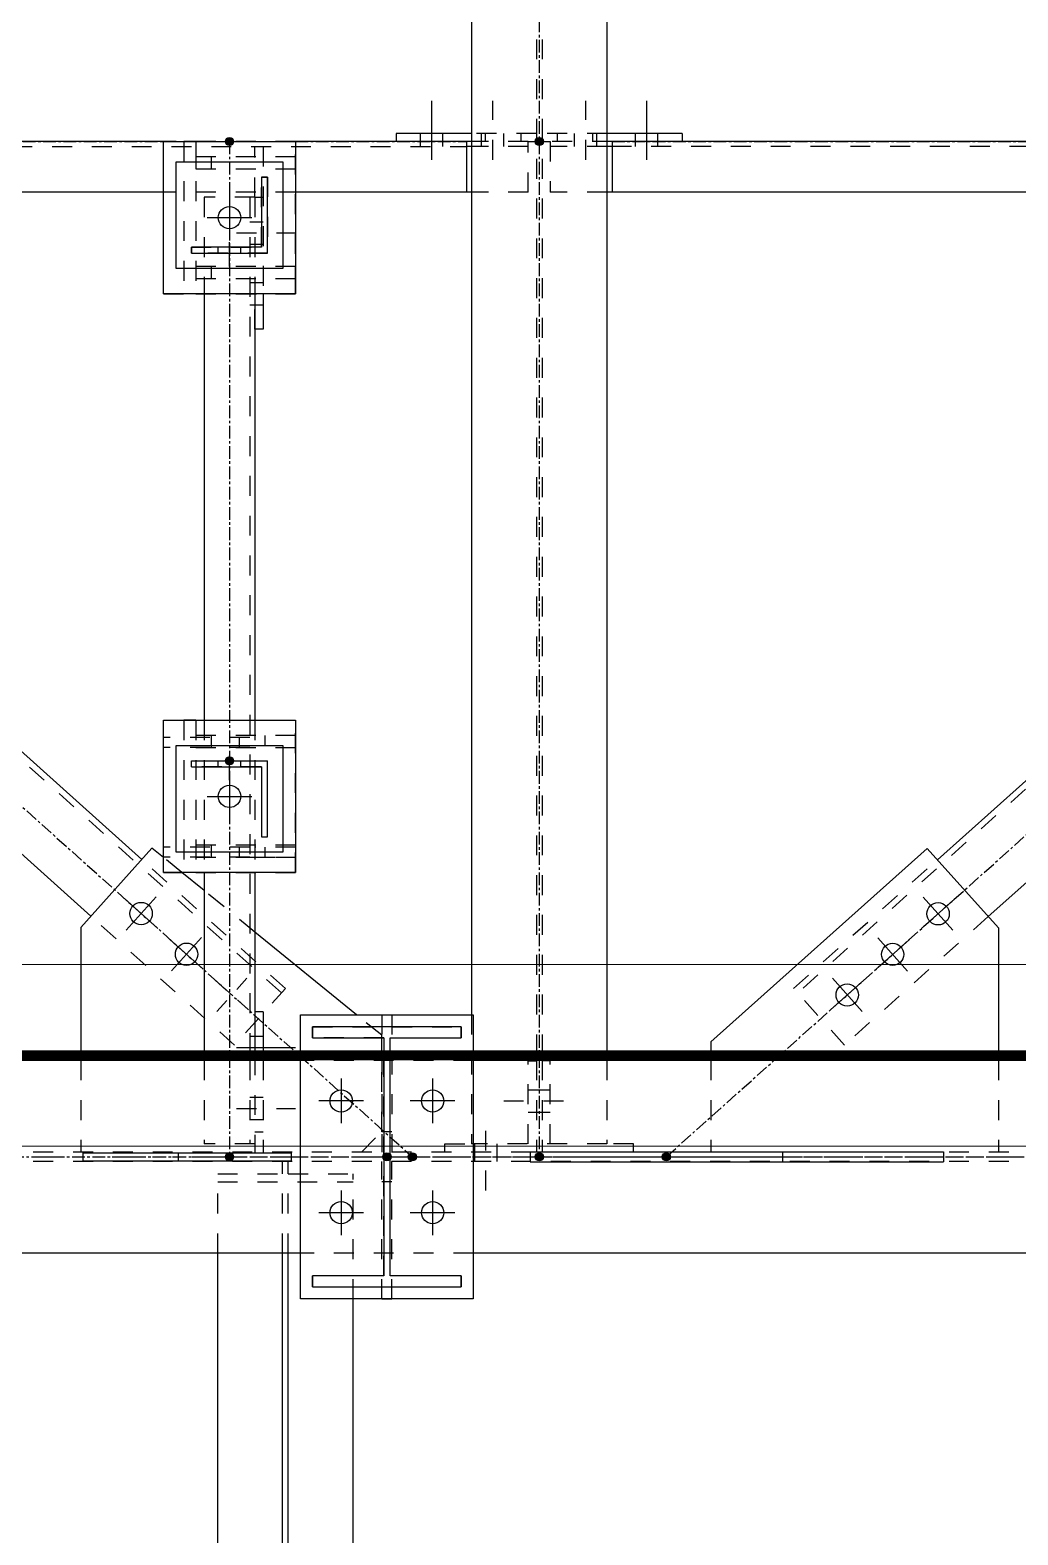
# Model space of a CAD drawing. Header units: inches. Extents: x 209270 to 234360, y -180214 to -150194.
# Drawn here: x 220911 to 221883, y -165736 to -164254 of the extents above; entities that cross this region are included whole.
import ezdxf

# ---------------------------------------------------------------- set-up
doc = ezdxf.new("R2010")
doc.units = ezdxf.units.IN
doc.header["$LTSCALE"] = 10
doc.header["$MEASUREMENT"] = 0
for name, pattern in [('CENTER', [2, 1.25, -0.25, 0.25, -0.25]), ('DXK_LINE_DOT2', [3.9198, 1.9599, -1.9599]), ('DXK_LINE_DOT5', [7.8785, 2.979, -0.9799, 0.9799, -0.9799, 0.9799, -0.9799]), ('HIDDEN', [0.375, 0.25, -0.125])]:
    doc.linetypes.add(name, pattern=pattern)
doc.layers.get('0').update_dxf_attribs({"color": 1})
for name, color, linetype in [('_STR_0', 5, 'Continuous'), ('_STR_1', 5, 'Continuous'), ('_STR_2', 5, 'Continuous'), ('_STR_4', 5, 'Continuous')]:
    doc.layers.add(name, color=color, linetype=linetype)
for name, color, linetype, lineweight in [('CEN', 1, 'CENTER', 9), ('handrail', 1, 'FENCELINE1', 9), ('HIDDEN', 1, 'HIDDEN', 9), ('MAIN OBJECT', 1, 'Continuous', 18)]:
    doc.layers.add(name, color=color, linetype=linetype, lineweight=lineweight)
doc.linetypes.add('FENCELINE1', pattern='A,0.25,-0.1,[133,arial.ttf,S=0.1,R=0,X=-0.1,Y=0],-0.1,1', length=1.45)

# ---------------------------------------------------------------- blocks, each defined once
blk = doc.blocks.new('GridLine-116860372-116905 - 114867')
at = {"layer": '_STR_2', "linetype": 'DXK_LINE_DOT5'}
blk.add_line((211379.7, -165363.7), (228961.1, -165363.7), dxfattribs=at)
blk = doc.blocks.new('Part-116860372-115070 - 114867')
at = {"layer": '_STR_4', "linetype": 'Continuous'}
for points in [[(222514.9, -164492.7, -1), (222514.9, -164484.7, -1)], [(221536.9, -165367.7, -1), (221536.9, -165359.7, -1)]]:
    blk.add_hatch(color=256, dxfattribs=at).paths.add_polyline_path(points)
at = {"layer": '_STR_1', "linetype": 'DXK_LINE_DOT2'}
for p, q in [((222383.3, -164552.8), (222241.7, -164679.4)), ((222383.3, -164552.8), (222433.3, -164608.7)), ((222387.3, -164557.2), (221666.3, -165202.3)), ((222433.3, -164608.7), (222291.7, -164735.3)), ((221662.3, -165197.8), (221803.9, -165071.1)), ((221853.9, -165127), (221712.3, -165253.7)), ((221712.3, -165253.7), (221662.3, -165197.8))]:
    blk.add_line(p, q, dxfattribs=at)
at = {"layer": '_STR_2', "linetype": 'Continuous'}
for p, q in [((222241.7, -164679.4), (221803.9, -165071.1)), ((222291.7, -164735.3), (221853.9, -165127))]:
    blk.add_line(p, q, dxfattribs=at)
at = {"layer": '_STR_4', "linetype": 'CENTER'}
blk.add_line((221536.9, -165363.7), (222514.9, -164488.7), dxfattribs=at)
at = {"layer": '_STR_4', "linetype": 'Continuous'}
for centre in [(222514.9, -164488.7), (221536.9, -165363.7)]:
    blk.add_circle(centre, 4, dxfattribs=at)
blk = doc.blocks.new('Part-116860372-150003 - 114867')
at = {"layer": '_STR_1', "linetype": 'DXK_LINE_DOT2'}
for p, q in [((221126.9, -164950.7), (221041.9, -164950.7)), ((221116.9, -164960.7), (221116.9, -164950.7)), ((221126.9, -164960.7), (221041.9, -164960.7))]:
    blk.add_line(p, q, dxfattribs=at)
blk = doc.blocks.new('Part-116860372-114923 - 114867')
at = {"layer": '_STR_1', "linetype": 'DXK_LINE_DOT2'}
for p, q in [((221346.9, -165268.7), (221176.9, -165268.7)), ((225205.9, -165359), (217317.9, -165359)), ((225205.9, -165368.4), (217317.9, -165368.4)), ((221346.9, -165458.7), (221176.9, -165458.7))]:
    blk.add_line(p, q, dxfattribs=at)
at = {"layer": '_STR_2', "linetype": 'Continuous'}
for p, q in [((221176.9, -165268.7), (220496.9, -165268.7)), ((223926.9, -165268.7), (221346.9, -165268.7)), ((221176.9, -165458.7), (220496.9, -165458.7)), ((223926.9, -165458.7), (221346.9, -165458.7))]:
    blk.add_line(p, q, dxfattribs=at)
at = {"layer": '_STR_4', "linetype": 'CENTER'}
blk.add_line((217011.9, -165363.7), (225511.9, -165363.7), dxfattribs=at)
blk = doc.blocks.new('Part-116860372-114926 - 114867')
at = {"layer": '_STR_4', "linetype": 'Continuous'}
blk.add_hatch(color=256, dxfattribs=at).paths.add_polyline_path([(221261.9, -165367.7, -1), (221261.9, -165359.7, -1)])
at = {"layer": '_STR_1', "linetype": 'DXK_LINE_DOT2'}
for p, q in [((221188.7, -165246.6), (221188.7, -165235.7)), ((221188.7, -165235.7), (221335.1, -165235.7)), ((221258.7, -165246.6), (221188.7, -165246.6)), ((221258.7, -165480.8), (221258.7, -165246.6)), ((221265, -165480.8), (221265, -165246.6)), ((221265, -165246.6), (221335.1, -165246.6)), ((221335.1, -165235.7), (221335.1, -165246.6)), ((221188.7, -165491.7), (221188.7, -165480.8)), ((221258.7, -165480.8), (221188.7, -165480.8)), ((221335.1, -165480.8), (221265, -165480.8)), ((221335.1, -165480.8), (221335.1, -165491.7)), ((221188.7, -165491.7), (221335.1, -165491.7))]:
    blk.add_line(p, q, dxfattribs=at)
at = {"layer": '_STR_2', "linetype": 'Continuous'}
for p, q in [((221188.7, -165235.7), (221188.7, -165235.7)), ((221335.1, -165235.7), (221188.7, -165235.7)), ((221188.7, -165235.7), (221188.7, -165246.6)), ((221188.7, -165246.6), (221188.7, -165246.6)), ((221188.7, -165246.6), (221258.7, -165246.6)), ((221258.7, -165246.6), (221258.7, -165246.6)), ((221258.7, -165246.6), (221258.7, -165480.8)), ((221265, -165246.6), (221265, -165246.6)), ((221265, -165480.8), (221265, -165246.6)), ((221265, -165246.6), (221335.1, -165246.6)), ((221335.1, -165235.7), (221335.1, -165235.7)), ((221335.1, -165246.6), (221335.1, -165235.7)), ((221335.1, -165246.6), (221335.1, -165246.6)), ((221188.7, -165480.8), (221188.7, -165480.8)), ((221258.7, -165480.8), (221188.7, -165480.8)), ((221188.7, -165480.8), (221188.7, -165491.7)), ((221258.7, -165480.8), (221258.7, -165480.8)), ((221265, -165480.8), (221265, -165480.8)), ((221335.1, -165480.8), (221265, -165480.8)), ((221335.1, -165480.8), (221335.1, -165480.8)), ((221335.1, -165491.7), (221335.1, -165480.8)), ((221188.7, -165491.7), (221188.7, -165491.7)), ((221188.7, -165491.7), (221335.1, -165491.7)), ((221335.1, -165491.7), (221335.1, -165491.7))]:
    blk.add_line(p, q, dxfattribs=at)
at = {"layer": '_STR_4', "linetype": 'CENTER'}
blk.add_line((221261.9, -165363.7), (221261.9, -165363.7), dxfattribs=at)
at = {"layer": '_STR_4', "linetype": 'Continuous'}
blk.add_circle((221261.9, -165363.7), 4, dxfattribs=at)
blk = doc.blocks.new('Bolt-116860372-115284 - 114867')
at = {"layer": '_STR_1', "linetype": 'DXK_LINE_DOT2'}
for p, q in [((221359, -165338), (221359, -165401)), ((221348, -165351), (221348, -165359)), ((221370, -165351), (221370, -165359)), ((221348, -165359), (221348, -165368.4)), ((221370, -165359), (221370, -165368.4))]:
    blk.add_line(p, q, dxfattribs=at)
blk = doc.blocks.new('Bolt-116860372-149988 - 114867')
at = {"layer": '_STR_2', "linetype": 'Continuous'}
for p, q in [((221106.9, -164416.7), (221106.9, -164460.7)), ((221084.9, -164438.7), (221128.9, -164438.7))]:
    blk.add_line(p, q, dxfattribs=at)
blk.add_circle((221106.9, -164438.7), 11, dxfattribs=at)
blk = doc.blocks.new('Part-116860372-114994 - 114867')
at = {"layer": '_STR_4', "linetype": 'Continuous'}
blk.add_hatch(color=256, dxfattribs=at).paths.add_polyline_path([(221411.9, -165367.7, -1), (221411.9, -165359.7, -1)])
at = {"layer": '_STR_1', "linetype": 'DXK_LINE_DOT2'}
for p, q in [((221409, -163283.2), (221409, -165263.7)), ((221414.7, -163283.2), (221414.7, -165263.7)), ((221345.3, -165223.7), (221345.3, -165351)), ((221346.9, -165263.7), (221345.3, -165263.7)), ((221409, -165268.7), (221409, -165351)), ((221414.7, -165268.7), (221414.7, -165351)), ((221478.5, -165268.7), (221478.5, -165351)), ((221478.5, -165351), (221345.3, -165351))]:
    blk.add_line(p, q, dxfattribs=at)
at = {"layer": '_STR_2', "linetype": 'Continuous'}
for p, q in [((221345.3, -163278.2), (221345.3, -165223.7)), ((221478.5, -163278.2), (221478.5, -165268.7)), ((221478.5, -165263.7), (221346.9, -165263.7)), ((221409, -165263.7), (221409, -165268.7)), ((221414.7, -165263.7), (221414.7, -165268.7))]:
    blk.add_line(p, q, dxfattribs=at)
at = {"layer": '_STR_4', "linetype": 'CENTER'}
blk.add_line((221411.9, -163163.7), (221411.9, -165363.7), dxfattribs=at)
at = {"layer": '_STR_4', "linetype": 'Continuous'}
blk.add_circle((221411.9, -165363.7), 4, dxfattribs=at)
blk = doc.blocks.new('Part-116860372-115022 - 114867')
at = {"layer": '_STR_4', "linetype": 'Continuous'}
for points in [[(220311.9, -164367.7, -1), (220311.9, -164359.7, -1)], [(221411.9, -164367.7, -1), (221411.9, -164359.7, -1)]]:
    blk.add_hatch(color=256, dxfattribs=at).paths.add_polyline_path(points)
at = {"layer": '_STR_1', "linetype": 'DXK_LINE_DOT2'}
for p, q in [((220322.7, -164363.7), (220322.7, -164413.7)), ((220383.5, -164363.7), (220322.7, -164363.7)), ((220378.5, -164368.7), (220322.7, -164368.7)), ((220383.5, -164368.7), (221340.3, -164368.7)), ((221171.9, -164363.7), (221041.9, -164363.7)), ((221401, -164363.7), (221340.3, -164363.7)), ((221401, -164368.7), (221345.3, -164368.7)), ((221401, -164413.7), (221401, -164363.7)), ((220378.5, -164413.7), (220322.7, -164413.7)), ((221171.9, -164413.7), (221041.9, -164413.7)), ((221401, -164413.7), (221340.3, -164413.7))]:
    blk.add_line(p, q, dxfattribs=at)
at = {"layer": '_STR_2', "linetype": 'Continuous'}
for p, q in [((220378.5, -164368.7), (220383.5, -164368.7)), ((221041.9, -164363.7), (220383.5, -164363.7)), ((220383.5, -164363.7), (220383.5, -164413.7)), ((221340.3, -164363.7), (221171.9, -164363.7)), ((221340.3, -164363.7), (221340.3, -164413.7)), ((221345.3, -164368.7), (221340.3, -164368.7)), ((221041.9, -164413.7), (220378.5, -164413.7)), ((221345.3, -164413.7), (221171.9, -164413.7))]:
    blk.add_line(p, q, dxfattribs=at)
at = {"layer": '_STR_4', "linetype": 'CENTER'}
for p, q in [((220311.9, -164363.7), (220322.7, -164363.7)), ((220383.5, -164363.7), (221041.9, -164363.7)), ((221171.9, -164363.7), (221340.3, -164363.7)), ((221401, -164363.7), (221411.9, -164363.7))]:
    blk.add_line(p, q, dxfattribs=at)
at = {"layer": '_STR_4', "linetype": 'Continuous'}
for centre in [(220311.9, -164363.7), (221411.9, -164363.7)]:
    blk.add_circle(centre, 4, dxfattribs=at)
blk = doc.blocks.new('Part-116860372-115023 - 114867')
at = {"layer": '_STR_4', "linetype": 'Continuous'}
for points in [[(221411.9, -164367.7, -1), (221411.9, -164359.7, -1)], [(222514.9, -164367.7, -1), (222514.9, -164359.7, -1)]]:
    blk.add_hatch(color=256, dxfattribs=at).paths.add_polyline_path(points)
at = {"layer": '_STR_1', "linetype": 'DXK_LINE_DOT2'}
for p, q in [((221483.5, -164363.7), (221422.7, -164363.7)), ((221422.7, -164363.7), (221422.7, -164413.7)), ((221478.5, -164368.7), (221422.7, -164368.7)), ((222443.3, -164368.7), (221483.5, -164368.7)), ((222443.3, -164363.7), (222504, -164363.7)), ((222504, -164368.7), (222448.3, -164368.7)), ((222504, -164363.7), (222504, -164383.7)), ((222504, -164383.7), (222448.3, -164383.7)), ((221478.5, -164413.7), (221422.7, -164413.7))]:
    blk.add_line(p, q, dxfattribs=at)
at = {"layer": '_STR_2', "linetype": 'Continuous'}
for p, q in [((221483.5, -164368.7), (221478.5, -164368.7)), ((222443.3, -164363.7), (221483.5, -164363.7)), ((221483.5, -164363.7), (221483.5, -164413.7)), ((222443.3, -164413.7), (222443.3, -164363.7)), ((222448.3, -164368.7), (222443.3, -164368.7)), ((222443.3, -164383.7), (222448.3, -164383.7)), ((222443.3, -164413.7), (221478.5, -164413.7))]:
    blk.add_line(p, q, dxfattribs=at)
at = {"layer": '_STR_4', "linetype": 'CENTER'}
for p, q in [((221411.9, -164363.7), (221422.7, -164363.7)), ((221483.5, -164363.7), (222443.3, -164363.7)), ((222504, -164363.7), (222514.9, -164363.7))]:
    blk.add_line(p, q, dxfattribs=at)
at = {"layer": '_STR_4', "linetype": 'Continuous'}
for centre in [(221411.9, -164363.7), (222514.9, -164363.7)]:
    blk.add_circle(centre, 4, dxfattribs=at)
blk = doc.blocks.new('Part-116860372-149984 - 114867')
at = {"layer": '_STR_1', "linetype": 'DXK_LINE_DOT2'}
for p, q in [((221138.4, -164467.7), (221138.4, -164398.7)), ((221138.4, -164398.7), (221144.4, -164398.7)), ((221144.4, -164398.7), (221144.4, -164473.7)), ((221069.4, -164473.7), (221069.4, -164467.7)), ((221069.4, -164467.7), (221138.4, -164467.7)), ((221144.4, -164473.7), (221069.4, -164473.7))]:
    blk.add_line(p, q, dxfattribs=at)
at = {"layer": '_STR_2', "linetype": 'Continuous'}
for p, q in [((221144.4, -164398.7), (221138.4, -164398.7)), ((221138.4, -164398.7), (221138.4, -164467.7)), ((221144.4, -164473.7), (221144.4, -164398.7)), ((221138.4, -164467.7), (221069.4, -164467.7)), ((221069.4, -164467.7), (221069.4, -164473.7)), ((221069.4, -164473.7), (221144.4, -164473.7))]:
    blk.add_line(p, q, dxfattribs=at)
blk = doc.blocks.new('Part-116860372-115069 - 114867')
at = {"layer": '_STR_4', "linetype": 'Continuous'}
for points in [[(220311.9, -164492.7, -1), (220311.9, -164484.7, -1)], [(221286.9, -165367.7, -1), (221286.9, -165359.7, -1)]]:
    blk.add_hatch(color=256, dxfattribs=at).paths.add_polyline_path(points)
at = {"layer": '_STR_1', "linetype": 'DXK_LINE_DOT2'}
for p, q in [((220448.6, -164557.6), (220398.5, -164613.4)), ((221158, -165202.3), (220444.5, -164562.1)), ((220448.6, -164557.6), (220590, -164684.5)), ((220539.9, -164740.3), (220398.5, -164613.4)), ((221162, -165197.9), (221020.6, -165071)), ((221111.9, -165253.7), (220970.5, -165126.8)), ((221162, -165197.9), (221111.9, -165253.7))]:
    blk.add_line(p, q, dxfattribs=at)
at = {"layer": '_STR_2', "linetype": 'Continuous'}
for p, q in [((221020.6, -165071), (220590, -164684.5)), ((220970.5, -165126.8), (220539.9, -164740.3))]:
    blk.add_line(p, q, dxfattribs=at)
at = {"layer": '_STR_4', "linetype": 'CENTER'}
blk.add_line((220311.9, -164488.7), (221286.9, -165363.7), dxfattribs=at)
at = {"layer": '_STR_4', "linetype": 'Continuous'}
for centre in [(220311.9, -164488.7), (221286.9, -165363.7)]:
    blk.add_circle(centre, 4, dxfattribs=at)
blk = doc.blocks.new('Part-116860372-115100 - 114867')
at = {"layer": '_STR_4', "linetype": 'Continuous'}
for points in [[(221106.9, -164367.7, -1), (221106.9, -164359.7, -1)], [(221106.9, -165367.7, -1), (221106.9, -165359.7, -1)]]:
    blk.add_hatch(color=256, dxfattribs=at).paths.add_polyline_path(points)
at = {"layer": '_STR_1', "linetype": 'DXK_LINE_DOT2'}
for p, q in [((221081.9, -164418.7), (221081.9, -164513.7)), ((221131.9, -164418.7), (221081.9, -164418.7)), ((221126.9, -164418.7), (221126.9, -165263.7)), ((221131.9, -164418.7), (221131.9, -164513.7)), ((221081.9, -164933.7), (221081.9, -165083.7)), ((221131.9, -164933.7), (221131.9, -165083.7)), ((221131.9, -165263.7), (221131.9, -165351)), ((221081.9, -165268.7), (221081.9, -165351)), ((221126.9, -165268.7), (221126.9, -165351)), ((221131.9, -165351), (221081.9, -165351))]:
    blk.add_line(p, q, dxfattribs=at)
at = {"layer": '_STR_2', "linetype": 'Continuous'}
for p, q in [((221081.9, -164513.7), (221081.9, -164933.7)), ((221131.9, -164513.7), (221131.9, -164933.7)), ((221081.9, -165083.7), (221081.9, -165268.7)), ((221131.9, -165083.7), (221131.9, -165263.7)), ((221081.9, -165263.7), (221131.9, -165263.7)), ((221126.9, -165263.7), (221126.9, -165268.7))]:
    blk.add_line(p, q, dxfattribs=at)
at = {"layer": '_STR_4', "linetype": 'CENTER'}
blk.add_line((221106.9, -164363.7), (221106.9, -165363.7), dxfattribs=at)
at = {"layer": '_STR_4', "linetype": 'Continuous'}
for centre in [(221106.9, -164363.7), (221106.9, -165363.7)]:
    blk.add_circle(centre, 4, dxfattribs=at)
blk = doc.blocks.new('Part-116860372-115227 - 114867')
at = {"layer": '_STR_1', "linetype": 'DXK_LINE_DOT2'}
for p, q in [((221422.7, -165269), (221414.7, -165269)), ((221422.7, -165351), (221422.7, -165269)), ((221414.7, -165351), (221414.7, -165359)), ((221504.7, -165351), (221478.5, -165351)), ((221504.7, -165359), (221504.7, -165351))]:
    blk.add_line(p, q, dxfattribs=at)
blk = doc.blocks.new('Part-116860372-149990 - 114867')
at = {"layer": '_STR_1', "linetype": 'DXK_LINE_DOT2'}
for p, q in [((221171.9, -164948.7), (221131.9, -164948.7)), ((221141.9, -164958.7), (221141.9, -164948.7)), ((221131.9, -164958.7), (221171.9, -164958.7))]:
    blk.add_line(p, q, dxfattribs=at)
blk = doc.blocks.new('Part-116860372-115226 - 114867')
at = {"layer": '_STR_1', "linetype": 'DXK_LINE_DOT2'}
for p, q in [((221401, -165351), (221401, -165269)), ((221401, -165269), (221409, -165269)), ((221319, -165359), (221319, -165351)), ((221319, -165351), (221345.3, -165351)), ((221409, -165351), (221409, -165359))]:
    blk.add_line(p, q, dxfattribs=at)
blk = doc.blocks.new('Bolt-116860372-115228 - 114867')
at = {"layer": '_STR_1', "linetype": 'DXK_LINE_DOT2'}
for p, q in [((221409, -165298), (221401, -165298)), ((221414.7, -165298), (221409, -165298)), ((221422.7, -165298), (221414.7, -165298)), ((221435.7, -165309), (221367.7, -165309)), ((221409, -165320), (221401, -165320)), ((221414.7, -165320), (221409, -165320)), ((221422.7, -165320), (221414.7, -165320))]:
    blk.add_line(p, q, dxfattribs=at)
blk = doc.blocks.new('Part-116860372-149987 - 114867')
at = {"layer": '_STR_1', "linetype": 'DXK_LINE_DOT2'}
for p, q in [((221171.9, -165058.7), (221131.9, -165058.7)), ((221131.9, -165068.7), (221171.9, -165068.7)), ((221141.9, -165068.7), (221141.9, -165058.7))]:
    blk.add_line(p, q, dxfattribs=at)
blk = doc.blocks.new('Part-116860372-115653 - 114867')
at = {"layer": '_STR_1', "linetype": 'DXK_LINE_DOT2'}
for p, q in [((221478.5, -164355.7), (221414.7, -164355.7)), ((221429.7, -164363.7), (221429.7, -164355.7)), ((221464.7, -164363.7), (221464.7, -164355.7))]:
    blk.add_line(p, q, dxfattribs=at)
at = {"layer": '_STR_2', "linetype": 'Continuous'}
for p, q in [((221552.7, -164355.7), (221478.5, -164355.7)), ((221552.7, -164355.7), (221552.7, -164363.7)), ((221483.5, -164363.7), (221478.5, -164363.7))]:
    blk.add_line(p, q, dxfattribs=at)
blk = doc.blocks.new('Bolt-116860372-115654 - 114867')
at = {"layer": '_STR_1', "linetype": 'DXK_LINE_DOT2'}
for p, q in [((221457.7, -164381.7), (221457.7, -164323.7)), ((221446.7, -164363.7), (221446.7, -164355.7)), ((221468.7, -164363.7), (221468.7, -164355.7)), ((221446.7, -164368.7), (221446.7, -164363.7)), ((221468.7, -164368.7), (221468.7, -164363.7))]:
    blk.add_line(p, q, dxfattribs=at)
at = {"layer": '_STR_2', "linetype": 'Continuous'}
for p, q in [((221517.7, -164381.7), (221517.7, -164323.7)), ((221506.7, -164363.7), (221506.7, -164355.7)), ((221528.7, -164363.7), (221528.7, -164355.7)), ((221506.7, -164368.7), (221506.7, -164363.7)), ((221528.7, -164368.7), (221528.7, -164363.7))]:
    blk.add_line(p, q, dxfattribs=at)
blk = doc.blocks.new('Part-116860372-115655 - 114867')
at = {"layer": '_STR_1', "linetype": 'DXK_LINE_DOT2'}
for p, q in [((221409, -164355.7), (221345.3, -164355.7)), ((221359, -164363.7), (221359, -164355.7)), ((221394, -164363.7), (221394, -164355.7))]:
    blk.add_line(p, q, dxfattribs=at)
at = {"layer": '_STR_2', "linetype": 'Continuous'}
for p, q in [((221345.3, -164355.7), (221271, -164355.7)), ((221271, -164355.7), (221271, -164363.7)), ((221345.3, -164363.7), (221340.3, -164363.7))]:
    blk.add_line(p, q, dxfattribs=at)
blk = doc.blocks.new('Bolt-116860372-115656 - 114867')
at = {"layer": '_STR_1', "linetype": 'DXK_LINE_DOT2'}
for p, q in [((221366, -164381.7), (221366, -164323.7)), ((221355, -164363.7), (221355, -164355.7)), ((221377, -164363.7), (221377, -164355.7)), ((221355, -164368.7), (221355, -164363.7)), ((221377, -164368.7), (221377, -164363.7))]:
    blk.add_line(p, q, dxfattribs=at)
at = {"layer": '_STR_2', "linetype": 'Continuous'}
for p, q in [((221306, -164381.7), (221306, -164323.7)), ((221295, -164363.7), (221295, -164355.7)), ((221317, -164363.7), (221317, -164355.7)), ((221295, -164368.7), (221295, -164363.7)), ((221317, -164368.7), (221317, -164363.7))]:
    blk.add_line(p, q, dxfattribs=at)
blk = doc.blocks.new('Part-116860372-115677 - 114867')
at = {"layer": '_STR_1', "linetype": 'DXK_LINE_DOT2'}
for p, q in [((221131.9, -164418.7), (221131.9, -164368.7)), ((221139.9, -164368.7), (221139.9, -164513.7)), ((221131.9, -164383.6), (221139.9, -164383.6)), ((221131.9, -164383.6), (221139.9, -164383.6)), ((221131.9, -164418.7), (221139.9, -164418.7)), ((221131.9, -164548.7), (221131.9, -164513.7))]:
    blk.add_line(p, q, dxfattribs=at)
at = {"layer": '_STR_2', "linetype": 'Continuous'}
for p, q in [((221139.9, -164513.7), (221139.9, -164548.7)), ((221139.9, -164548.7), (221131.9, -164548.7))]:
    blk.add_line(p, q, dxfattribs=at)
blk = doc.blocks.new('Bolt-116860372-115678 - 114867')
at = {"layer": '_STR_1', "linetype": 'DXK_LINE_DOT2'}
for p, q in [((221126.9, -164442.7), (221131.9, -164442.7)), ((221131.9, -164442.7), (221139.9, -164442.7)), ((221113.9, -164453.7), (221171.9, -164453.7)), ((221126.9, -164464.7), (221131.9, -164464.7)), ((221131.9, -164464.7), (221139.9, -164464.7)), ((221126.9, -164502.7), (221131.9, -164502.7)), ((221131.9, -164502.7), (221139.9, -164502.7)), ((221113.9, -164513.7), (221171.9, -164513.7)), ((221126.9, -164524.7), (221131.9, -164524.7)), ((221131.9, -164524.7), (221139.9, -164524.7))]:
    blk.add_line(p, q, dxfattribs=at)
blk = doc.blocks.new('Part-116860372-115679 - 114867')
at = {"layer": '_STR_1', "linetype": 'DXK_LINE_DOT2'}
for p, q in [((221131.9, -165221), (221131.9, -165263.7)), ((221139.9, -165268.7), (221139.9, -165359)), ((221131.9, -165339), (221139.9, -165339)), ((221131.9, -165351), (221131.9, -165359))]:
    blk.add_line(p, q, dxfattribs=at)
at = {"layer": '_STR_2', "linetype": 'Continuous'}
for p, q in [((221139.9, -165221), (221131.9, -165221)), ((221139.9, -165221), (221139.9, -165268.7)), ((221131.9, -165263.7), (221131.9, -165268.7))]:
    blk.add_line(p, q, dxfattribs=at)
blk = doc.blocks.new('Bolt-116860372-115680 - 114867')
at = {"layer": '_STR_1', "linetype": 'DXK_LINE_DOT2'}
for p, q in [((221126.9, -165305), (221131.9, -165305)), ((221131.9, -165305), (221139.9, -165305)), ((221113.9, -165316), (221171.9, -165316)), ((221126.9, -165327), (221131.9, -165327)), ((221131.9, -165327), (221139.9, -165327))]:
    blk.add_line(p, q, dxfattribs=at)
at = {"layer": '_STR_2', "linetype": 'Continuous'}
for p, q in [((221126.9, -165245), (221131.9, -165245)), ((221131.9, -165245), (221139.9, -165245)), ((221113.9, -165256), (221171.9, -165256)), ((221126.9, -165267), (221131.9, -165267)), ((221131.9, -165267), (221139.9, -165267))]:
    blk.add_line(p, q, dxfattribs=at)
blk = doc.blocks.new('Part-116860372-154326 - 114867')
at = {"layer": '_STR_1', "linetype": 'DXK_LINE_DOT2'}
for p, q in [((221095.3, -165380.6), (221159, -165380.6)), ((221095.3, -165458.7), (221095.3, -165380.6)), ((221159, -165458.7), (221159, -165368.4)), ((221164.7, -165458.7), (221164.7, -165368.4)), ((221164.7, -165380.6), (221228.5, -165380.6)), ((221228.5, -165503.7), (221228.5, -165380.6)), ((221095.3, -165388.4), (221228.5, -165388.4))]:
    blk.add_line(p, q, dxfattribs=at)
at = {"layer": '_STR_2', "linetype": 'Continuous'}
for p, q in [((221095.3, -165873.7), (221095.3, -165458.7)), ((221159, -165873.7), (221159, -165458.7)), ((221164.7, -165873.7), (221164.7, -165458.7)), ((221228.5, -165873.7), (221228.5, -165503.7)), ((221159, -165823.7), (221164.7, -165823.7)), ((221164.7, -165873.7), (221095.3, -165873.7)), ((221228.5, -165873.7), (221164.7, -165873.7))]:
    blk.add_line(p, q, dxfattribs=at)
blk = doc.blocks.new('Part-116860372-116875 - 114867')
at = {"layer": '_STR_2', "linetype": 'Continuous'}
for p, q in [((221402.9, -165358.7), (221809.8, -165358.7)), ((221402.9, -165358.7), (221402.9, -165368.7)), ((221651.5, -165368.7), (221651.5, -165358.7)), ((221809.8, -165358.7), (221809.8, -165368.7)), ((221402.9, -165368.7), (221809.8, -165368.7))]:
    blk.add_line(p, q, dxfattribs=at)
blk = doc.blocks.new('Part-116860372-116133 - 114867')
at = {"layer": '_STR_1', "linetype": 'DXK_LINE_DOT2'}
for p, q in [((221059.9, -165083.7), (221041.9, -165069)), ((221131.9, -165142.3), (221081.9, -165101.5)), ((221256.8, -165244), (221231.9, -165223.7)), ((221256.8, -165339), (221256.8, -165244)), ((220960.5, -165268.7), (220960.5, -165359)), ((221236.8, -165359), (221256.8, -165339))]:
    blk.add_line(p, q, dxfattribs=at)
at = {"layer": '_STR_2', "linetype": 'Continuous'}
for p, q in [((221030.6, -165059.8), (220960.5, -165137.9)), ((221041.9, -165069), (221030.6, -165059.8)), ((221081.9, -165101.5), (221059.9, -165083.7)), ((220960.5, -165137.9), (220960.5, -165268.7)), ((221231.9, -165223.7), (221131.9, -165142.3))]:
    blk.add_line(p, q, dxfattribs=at)
blk = doc.blocks.new('Bolt-116860372-116134 - 114867')
at = {"layer": '_STR_2', "linetype": 'Continuous'}
for p, q in [((221003.5, -165109.4), (221036.3, -165138.8)), ((221005.2, -165140.5), (221034.6, -165107.7)), ((221048.2, -165149.5), (221080.9, -165178.9)), ((221049.9, -165180.6), (221079.3, -165147.8)), ((221092.8, -165189.6), (221103.7, -165199.4)), ((221123.9, -165187.9), (221114.1, -165198.8)), ((221094.5, -165220.6), (221104.3, -165209.7)), ((221125.6, -165219), (221114.7, -165209.2))]:
    blk.add_line(p, q, dxfattribs=at)
for centre in [(221019.9, -165124.1), (221064.6, -165164.2)]:
    blk.add_circle(centre, 11, dxfattribs=at)
blk = doc.blocks.new('Part-116860372-116136 - 114867')
at = {"layer": '_STR_1', "linetype": 'DXK_LINE_DOT2'}
for p, q in [((221580.7, -165268.7), (221580.7, -165359)), ((221863.9, -165268.7), (221863.9, -165359))]:
    blk.add_line(p, q, dxfattribs=at)
at = {"layer": '_STR_2', "linetype": 'Continuous'}
for p, q in [((221793.9, -165059.9), (221580.7, -165250.6)), ((221863.9, -165138.2), (221793.9, -165059.9)), ((221863.9, -165138.2), (221863.9, -165268.7)), ((221580.7, -165250.6), (221580.7, -165268.7))]:
    blk.add_line(p, q, dxfattribs=at)
blk = doc.blocks.new('Bolt-116860372-116137 - 114867')
at = {"layer": '_STR_2', "linetype": 'Continuous'}
for p, q in [((221820.9, -165109.6), (221788.1, -165138.9)), ((221789.8, -165107.9), (221819.1, -165140.6)), ((221776.2, -165149.6), (221743.4, -165178.9)), ((221745.1, -165147.9), (221774.4, -165180.7)), ((221731.4, -165189.6), (221698.7, -165218.9)), ((221700.4, -165187.9), (221729.7, -165220.7))]:
    blk.add_line(p, q, dxfattribs=at)
for centre in [(221804.5, -165124.3), (221759.8, -165164.3), (221715, -165204.3)]:
    blk.add_circle(centre, 11, dxfattribs=at)
blk = doc.blocks.new('Part-116860372-116746 - 114867')
at = {"layer": '_STR_2', "linetype": 'Continuous'}
for p, q in [((221041.9, -164513.7), (221041.9, -164363.7)), ((221041.9, -164363.7), (221171.9, -164363.7)), ((221171.9, -164363.7), (221171.9, -164513.7)), ((221171.9, -164513.7), (221041.9, -164513.7))]:
    blk.add_line(p, q, dxfattribs=at)
blk = doc.blocks.new('Part-116860372-116898 - 114867')
at = {"layer": '_STR_1', "linetype": 'DXK_LINE_DOT2'}
for p, q in [((221256.8, -165223.7), (221256.8, -165359)), ((221256.8, -165223.7), (221266.8, -165223.7)), ((221266.8, -165223.7), (221266.8, -165359)), ((221266.8, -165339), (221256.8, -165339))]:
    blk.add_line(p, q, dxfattribs=at)
blk = doc.blocks.new('Part-116860372-116743 - 114867')
at = {"layer": '_STR_1', "linetype": 'DXK_LINE_DOT2'}
for p, q in [((221171.9, -164948.7), (221073.9, -164948.7)), ((221088.9, -164948.7), (221088.9, -164960.7)), ((221073.9, -164960.7), (221171.9, -164960.7))]:
    blk.add_line(p, q, dxfattribs=at)
blk = doc.blocks.new('Part-116860372-116739 - 114867')
at = {"layer": '_STR_1', "linetype": 'DXK_LINE_DOT2'}
for p, q in [((221073.9, -164933.7), (221061.9, -164933.7)), ((221061.9, -164933.7), (221061.9, -165083.7)), ((221073.9, -164933.7), (221073.9, -165083.7)), ((221073.9, -165083.7), (221061.9, -165083.7))]:
    blk.add_line(p, q, dxfattribs=at)
blk = doc.blocks.new('Part-116860372-116740 - 114867')
at = {"layer": '_STR_2', "linetype": 'Continuous'}
for p, q in [((221041.9, -165083.7), (221041.9, -164933.7)), ((221041.9, -164933.7), (221171.9, -164933.7)), ((221171.9, -164933.7), (221171.9, -165083.7)), ((221171.9, -165083.7), (221041.9, -165083.7))]:
    blk.add_line(p, q, dxfattribs=at)
blk = doc.blocks.new('Part-116860372-116741 - 114867')
at = {"layer": '_STR_1', "linetype": 'DXK_LINE_DOT2'}
for p, q in [((221041.9, -165083.7), (221041.9, -164933.7)), ((221041.9, -164933.7), (221061.9, -164933.7)), ((221073.9, -164933.7), (221171.9, -164933.7)), ((221171.9, -165083.7), (221171.9, -164933.7)), ((221041.9, -165083.7), (221061.9, -165083.7)), ((221073.9, -165083.7), (221171.9, -165083.7))]:
    blk.add_line(p, q, dxfattribs=at)
blk = doc.blocks.new('Part-116860372-116742 - 114867')
at = {"layer": '_STR_1', "linetype": 'DXK_LINE_DOT2'}
for p, q in [((221171.9, -165056.7), (221073.9, -165056.7)), ((221088.9, -165056.7), (221088.9, -165068.7)), ((221073.9, -165068.7), (221171.9, -165068.7))]:
    blk.add_line(p, q, dxfattribs=at)
blk = doc.blocks.new('Part-116860372-116745 - 114867')
at = {"layer": '_STR_1', "linetype": 'DXK_LINE_DOT2'}
for p, q in [((221073.9, -164363.7), (221061.9, -164363.7)), ((221061.9, -164363.7), (221061.9, -164513.7)), ((221073.9, -164363.7), (221073.9, -164513.7)), ((221073.9, -164513.7), (221061.9, -164513.7))]:
    blk.add_line(p, q, dxfattribs=at)
blk = doc.blocks.new('Part-116860372-116747 - 114867')
at = {"layer": '_STR_1', "linetype": 'DXK_LINE_DOT2'}
for p, q in [((221041.9, -164513.7), (221041.9, -164363.7)), ((221041.9, -164363.7), (221061.9, -164363.7)), ((221073.9, -164363.7), (221171.9, -164363.7)), ((221171.9, -164513.7), (221171.9, -164363.7)), ((221041.9, -164513.7), (221061.9, -164513.7)), ((221073.9, -164513.7), (221171.9, -164513.7))]:
    blk.add_line(p, q, dxfattribs=at)
blk = doc.blocks.new('Part-116860372-116748 - 114867')
at = {"layer": '_STR_1', "linetype": 'DXK_LINE_DOT2'}
for p, q in [((221171.9, -164486.7), (221073.9, -164486.7)), ((221073.9, -164486.7), (221073.9, -164498.7)), ((221088.9, -164486.7), (221088.9, -164498.7)), ((221171.9, -164498.7), (221171.9, -164486.7)), ((221073.9, -164498.7), (221171.9, -164498.7))]:
    blk.add_line(p, q, dxfattribs=at)
blk = doc.blocks.new('Part-116860372-116749 - 114867')
at = {"layer": '_STR_1', "linetype": 'DXK_LINE_DOT2'}
for p, q in [((221171.9, -164378.7), (221073.9, -164378.7)), ((221073.9, -164378.7), (221073.9, -164390.7)), ((221088.9, -164378.7), (221088.9, -164390.7)), ((221171.9, -164390.7), (221171.9, -164378.7)), ((221073.9, -164390.7), (221171.9, -164390.7))]:
    blk.add_line(p, q, dxfattribs=at)
blk = doc.blocks.new('Part-116860372-116872 - 114867')
at = {"layer": '_STR_2', "linetype": 'Continuous'}
for p, q in [((221176.9, -165223.7), (221346.9, -165223.7)), ((221176.9, -165503.7), (221176.9, -165223.7)), ((221346.9, -165223.7), (221346.9, -165503.7)), ((221346.9, -165503.7), (221176.9, -165503.7))]:
    blk.add_line(p, q, dxfattribs=at)
blk = doc.blocks.new('Bolt-116860372-116873 - 114867')
at = {"layer": '_STR_2', "linetype": 'Continuous'}
for p, q in [((221216.9, -165286.7), (221216.9, -165330.7)), ((221306.9, -165286.7), (221306.9, -165330.7)), ((221238.9, -165308.7), (221194.9, -165308.7)), ((221328.9, -165308.7), (221284.9, -165308.7)), ((221216.9, -165396.7), (221216.9, -165440.7)), ((221306.9, -165396.7), (221306.9, -165440.7)), ((221238.9, -165418.7), (221194.9, -165418.7)), ((221328.9, -165418.7), (221284.9, -165418.7))]:
    blk.add_line(p, q, dxfattribs=at)
for centre in [(221216.9, -165308.7), (221306.9, -165308.7), (221216.9, -165418.7), (221306.9, -165418.7)]:
    blk.add_circle(centre, 11, dxfattribs=at)
blk = doc.blocks.new('Part-116860372-116887 - 114867')
at = {"layer": '_STR_2', "linetype": 'Continuous'}
for p, q in [((220962.6, -165359.7), (221167.7, -165359.7)), ((220962.6, -165359.7), (220962.6, -165367.7)), ((220962.6, -165367.7), (221167.7, -165367.7)), ((221056.8, -165367.7), (221056.8, -165359.7)), ((221167.7, -165359.7), (221167.7, -165367.7))]:
    blk.add_line(p, q, dxfattribs=at)
blk = doc.blocks.new('Part-116860372-116897 - 114867')
at = {"layer": '_STR_1', "linetype": 'DXK_LINE_DOT2'}
for p, q in [((221256.8, -165503.7), (221256.8, -165368.4)), ((221266.8, -165503.7), (221266.8, -165368.4)), ((221266.8, -165388.4), (221256.8, -165388.4)), ((221256.8, -165503.7), (221266.8, -165503.7))]:
    blk.add_line(p, q, dxfattribs=at)
blk = doc.blocks.new('Part-116860372-149983 - 114867')
at = {"layer": '_STR_4', "linetype": 'Continuous'}
blk.add_hatch(color=256, dxfattribs=at).paths.add_polyline_path([(221106.9, -164977.7, -1), (221106.9, -164969.7, -1)])
at = {"layer": '_STR_1', "linetype": 'DXK_LINE_DOT2'}
for p, q in [((221069.4, -164979.7), (221069.4, -164973.7)), ((221069.4, -164973.7), (221144.4, -164973.7)), ((221138.4, -164979.7), (221069.4, -164979.7)), ((221138.4, -164979.7), (221138.4, -165048.7)), ((221144.4, -165048.7), (221144.4, -164973.7)), ((221138.4, -165048.7), (221144.4, -165048.7))]:
    blk.add_line(p, q, dxfattribs=at)
at = {"layer": '_STR_2', "linetype": 'Continuous'}
for p, q in [((221069.4, -164973.7), (221069.4, -164973.7)), ((221069.4, -164979.7), (221069.4, -164973.7)), ((221069.4, -164973.7), (221144.4, -164973.7)), ((221069.4, -164979.7), (221069.4, -164979.7)), ((221069.4, -164979.7), (221138.4, -164979.7)), ((221138.4, -164979.7), (221138.4, -164979.7)), ((221138.4, -164979.7), (221138.4, -165048.7)), ((221144.4, -164973.7), (221144.4, -164973.7)), ((221144.4, -165048.7), (221144.4, -164973.7)), ((221138.4, -165048.7), (221138.4, -165048.7)), ((221138.4, -165048.7), (221144.4, -165048.7)), ((221144.4, -165048.7), (221144.4, -165048.7))]:
    blk.add_line(p, q, dxfattribs=at)
at = {"layer": '_STR_4', "linetype": 'CENTER'}
blk.add_line((221106.9, -164973.7), (221106.9, -164973.7), dxfattribs=at)
at = {"layer": '_STR_4', "linetype": 'Continuous'}
blk.add_circle((221106.9, -164973.7), 4, dxfattribs=at)
blk = doc.blocks.new('Part-116860372-149985 - 114867')
at = {"layer": '_STR_2', "linetype": 'Continuous'}
for p, q in [((221054.4, -165063.7), (221054.4, -164958.7)), ((221054.4, -164958.7), (221159.4, -164958.7)), ((221159.4, -164958.7), (221159.4, -165063.7)), ((221159.4, -165063.7), (221054.4, -165063.7))]:
    blk.add_line(p, q, dxfattribs=at)
blk = doc.blocks.new('Part-116860372-149986 - 114867')
at = {"layer": '_STR_2', "linetype": 'Continuous'}
for p, q in [((221054.4, -164488.7), (221054.4, -164383.7)), ((221054.4, -164383.7), (221159.4, -164383.7)), ((221159.4, -164383.7), (221159.4, -164488.7)), ((221159.4, -164488.7), (221054.4, -164488.7))]:
    blk.add_line(p, q, dxfattribs=at)
blk = doc.blocks.new('Bolt-116860372-149989 - 114867')
at = {"layer": '_STR_2', "linetype": 'Continuous'}
for p, q in [((221106.9, -164986.7), (221106.9, -165030.7)), ((221084.9, -165008.7), (221128.9, -165008.7))]:
    blk.add_line(p, q, dxfattribs=at)
blk.add_circle((221106.9, -165008.7), 11, dxfattribs=at)
blk = doc.blocks.new('Bolt-116860372-150000 - 114867')
at = {"layer": '_STR_2', "linetype": 'Continuous'}
for p, q in [((221095.9, -164979.7), (221095.9, -164973.7)), ((221106.9, -164992.7), (221106.9, -164968.7)), ((221117.9, -164979.7), (221117.9, -164973.7))]:
    blk.add_line(p, q, dxfattribs=at)
blk = doc.blocks.new('Bolt-116860372-150001 - 114867')
at = {"layer": '_STR_2', "linetype": 'Continuous'}
for p, q in [((221106.9, -164486.7), (221106.9, -164462.7)), ((221095.9, -164473.7), (221095.9, -164467.7)), ((221117.9, -164473.7), (221117.9, -164467.7))]:
    blk.add_line(p, q, dxfattribs=at)
blk = doc.blocks.new('Part-116860372-150002 - 114867')
at = {"layer": '_STR_1', "linetype": 'DXK_LINE_DOT2'}
for p, q in [((221126.9, -165058.7), (221041.9, -165058.7)), ((221126.9, -165068.7), (221041.9, -165068.7)), ((221116.9, -165068.7), (221116.9, -165058.7))]:
    blk.add_line(p, q, dxfattribs=at)
blk = doc.blocks.new('OVERLAY_DRAWING')
at = {"layer": 'CEN'}
blk.add_line((217212.2, -165263.7), (228311.6, -165263.7), dxfattribs=at)
at = {"layer": 'CEN', "elevation": 0.8}
blk.add_lwpolyline([(217011.9, -155263.7), (228511.9, -155263.7), (228511.9, -165263.7), (217011.9, -165263.7)], close=True, dxfattribs=at)
blk.add_lwpolyline([(217011.9, -165263.7), (217011.9, -165263.7), (228511.9, -165263.7), (228511.9, -165268.7)], dxfattribs=at)
at = {"layer": 'handrail', "const_width": 10}
blk.add_lwpolyline([(217011.9, -157988.4), (217011.9, -165263.7), (228511.9, -165263.7), (228511.9, -163968.7)], dxfattribs=at)
at = {"layer": 'HIDDEN', "elevation": 0}
blk.add_lwpolyline([(228307.2, -165268.1), (217216.6, -165268.1), (217216.6, -165259.3), (228307.2, -165259.3)], close=True, dxfattribs=at)
at = {"layer": 'MAIN OBJECT', "elevation": 0}
blk.add_lwpolyline([(228307.2, -165353.1), (217216.6, -165353.1), (217216.6, -165174.3), (228307.2, -165174.3)], close=True, dxfattribs=at)
at = {"layer": '_STR_0', "zscale": 0.8}
for name in ['Part-116860372-114994 - 114867', 'Bolt-116860372-115656 - 114867', 'Bolt-116860372-115654 - 114867', 'Part-116860372-115022 - 114867', 'Part-116860372-115100 - 114867', 'Part-116860372-115655 - 114867', 'Part-116860372-115023 - 114867', 'Part-116860372-115653 - 114867', 'Part-116860372-116746 - 114867', 'Part-116860372-116747 - 114867', 'Part-116860372-116745 - 114867', 'Part-116860372-115677 - 114867', 'Part-116860372-149986 - 114867', 'Part-116860372-116749 - 114867', 'Part-116860372-149984 - 114867', 'Bolt-116860372-149988 - 114867', 'Bolt-116860372-115678 - 114867', 'Bolt-116860372-150001 - 114867', 'Part-116860372-115069 - 114867', 'Part-116860372-116748 - 114867', 'Part-116860372-115070 - 114867', 'Part-116860372-116740 - 114867', 'Part-116860372-116741 - 114867', 'Part-116860372-116739 - 114867', 'Part-116860372-150003 - 114867', 'Part-116860372-116743 - 114867', 'Part-116860372-149990 - 114867', 'Part-116860372-149985 - 114867', 'Part-116860372-149983 - 114867', 'Bolt-116860372-150000 - 114867', 'Bolt-116860372-149989 - 114867', 'Part-116860372-116742 - 114867', 'Part-116860372-116133 - 114867', 'Part-116860372-150002 - 114867', 'Part-116860372-149987 - 114867', 'Part-116860372-116136 - 114867', 'Bolt-116860372-116134 - 114867', 'Bolt-116860372-116137 - 114867', 'Part-116860372-115679 - 114867', 'Part-116860372-116872 - 114867', 'Part-116860372-116898 - 114867', 'Bolt-116860372-115680 - 114867', 'Part-116860372-114926 - 114867', 'GridLine-116860372-116905 - 114867', 'Part-116860372-114923 - 114867', 'Part-116860372-115226 - 114867', 'Part-116860372-115227 - 114867', 'Bolt-116860372-116873 - 114867', 'Bolt-116860372-115228 - 114867', 'Bolt-116860372-115284 - 114867', 'Part-116860372-116887 - 114867', 'Part-116860372-116875 - 114867', 'Part-116860372-154326 - 114867', 'Part-116860372-116897 - 114867']:
    blk.add_blockref(name, (0, 0), dxfattribs=at)

msp = doc.modelspace()

# ---------------------------------------------------------------- block references
msp.add_blockref('OVERLAY_DRAWING', (0, 0))

doc.saveas('drawing.dxf')
